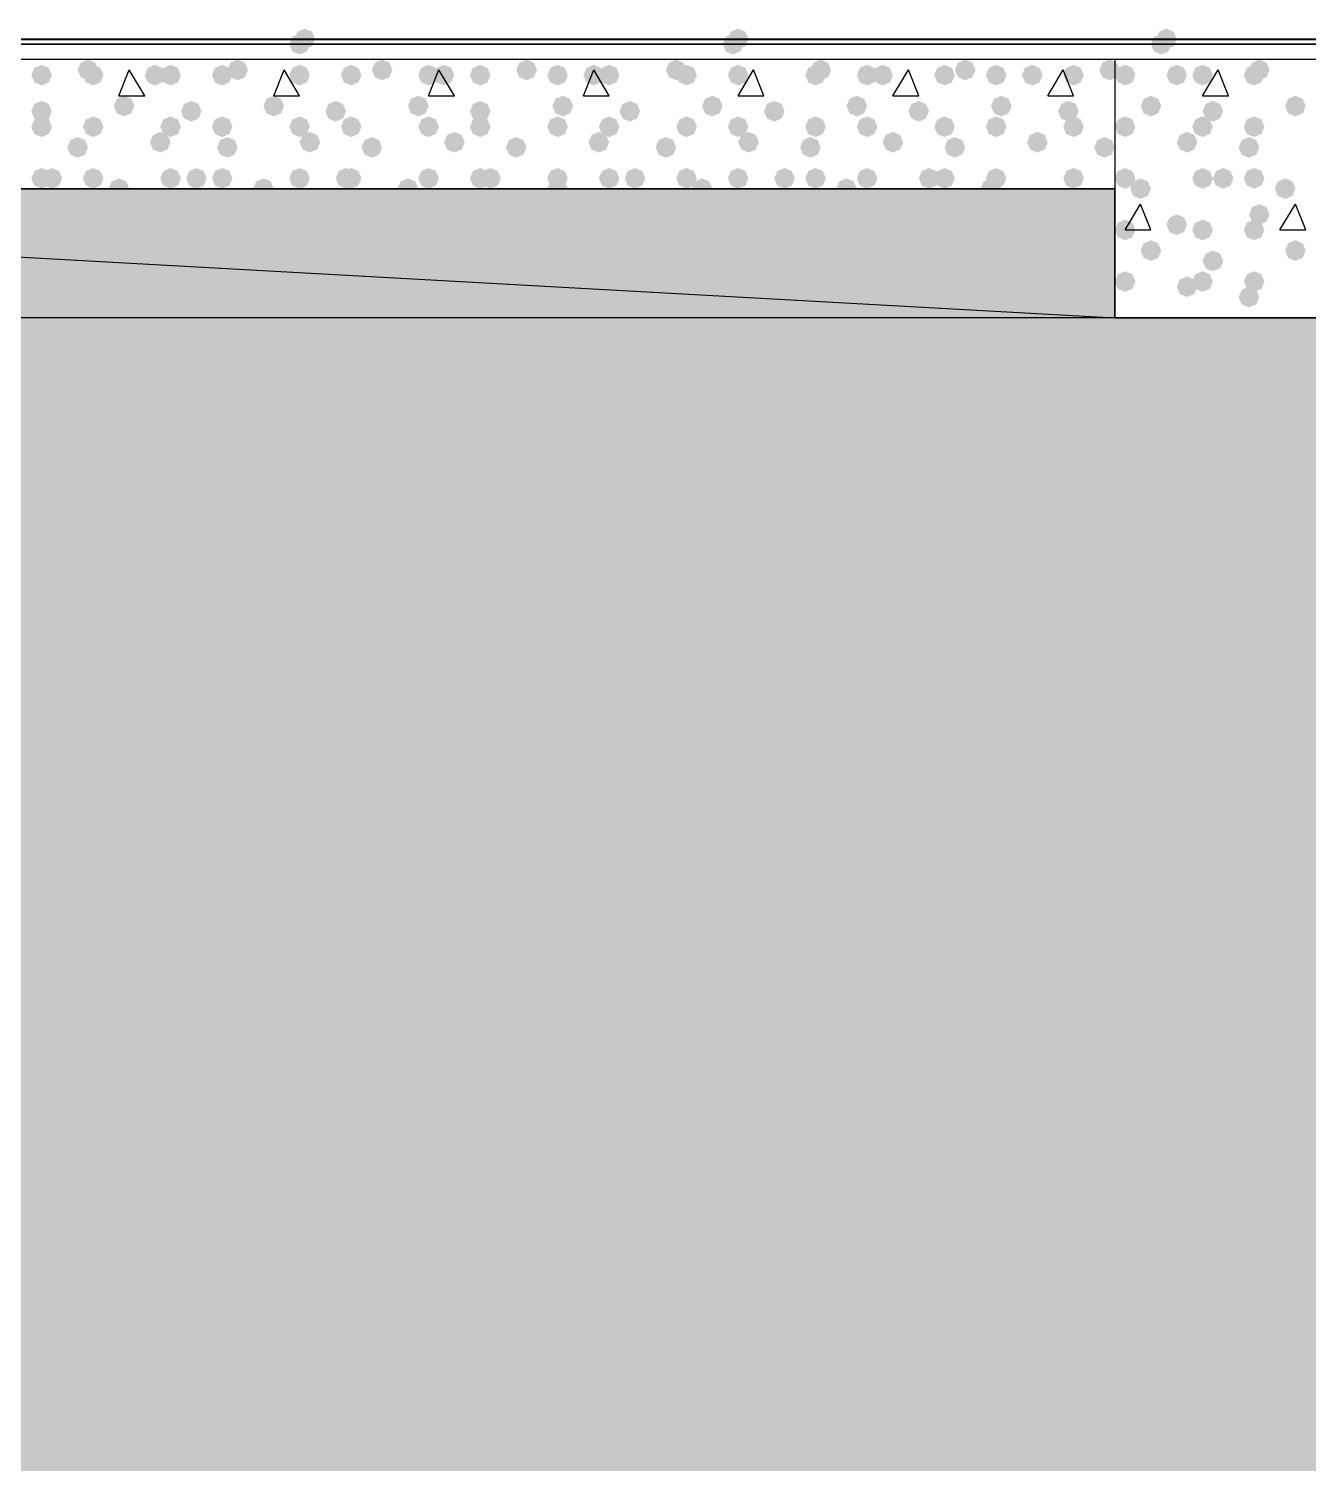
# Model space of a CAD drawing. Header units: millimetres. Extents: x 0 to 420, y 0 to 297.
# Drawn here: x 312.06 to 322.56, y 232.11 to 243.88 of the extents above; entities that cross this region are included whole.
import ezdxf

# ---------------------------------------------------------------- set-up
doc = ezdxf.new("R2010")
doc.units = ezdxf.units.MM
doc.layers.get('0').update_dxf_attribs({"linetype": 'CONTINUOUS'})

msp = doc.modelspace()

# ---------------------------------------------------------------- hatches: boundary and pattern name
at = {"true_color": 0x0000fe}
for points in [[(314.409667, 243.797667), (314.384796, 243.737871), (314.325, 243.713), (314.265204, 243.737871), (314.240333, 243.797667), (314.265204, 243.857462), (314.325, 243.882333), (314.384796, 243.857463)], [(317.965667, 243.797667), (317.940796, 243.737871), (317.881, 243.713), (317.821204, 243.737871), (317.796333, 243.797667), (317.821204, 243.857462), (317.881, 243.882333), (317.940796, 243.857463)], [(321.479333, 243.797667), (321.454462, 243.737871), (321.394667, 243.713), (321.334871, 243.737871), (321.31, 243.797667), (321.334871, 243.857462), (321.394667, 243.882333), (321.454462, 243.857463)], [(314.367333, 243.755333), (314.342462, 243.695537), (314.282667, 243.670667), (314.222871, 243.695537), (314.198, 243.755333), (314.222871, 243.815129), (314.282667, 243.84), (314.342462, 243.815129)], [(314.367333, 243.755333), (314.342462, 243.695537), (314.282667, 243.670667), (314.222871, 243.695537), (314.198, 243.755333), (314.222871, 243.815129), (314.282667, 243.84), (314.342462, 243.815129)], [(314.367333, 243.755333), (314.342462, 243.695537), (314.282667, 243.670667), (314.222871, 243.695537), (314.198, 243.755333), (314.222871, 243.815129), (314.282667, 243.84), (314.342462, 243.815129)], [(317.923333, 243.755333), (317.898462, 243.695537), (317.838667, 243.670667), (317.778871, 243.695537), (317.754, 243.755333), (317.778871, 243.815129), (317.838667, 243.84), (317.898462, 243.815129)], [(317.923333, 243.755333), (317.898462, 243.695537), (317.838667, 243.670667), (317.778871, 243.695537), (317.754, 243.755333), (317.778871, 243.815129), (317.838667, 243.84), (317.898462, 243.815129)], [(317.923333, 243.755333), (317.898462, 243.695537), (317.838667, 243.670667), (317.778871, 243.695537), (317.754, 243.755333), (317.778871, 243.815129), (317.838667, 243.84), (317.898462, 243.815129)], [(321.437, 243.755333), (321.412129, 243.695537), (321.352333, 243.670667), (321.292537, 243.695537), (321.267667, 243.755333), (321.292537, 243.815129), (321.352333, 243.84), (321.412129, 243.815129)], [(321.437, 243.755333), (321.412129, 243.695537), (321.352333, 243.670667), (321.292537, 243.695537), (321.267667, 243.755333), (321.292537, 243.815129), (321.352333, 243.84), (321.412129, 243.815129)], [(321.437, 243.755333), (321.412129, 243.695537), (321.352333, 243.670667), (321.292537, 243.695537), (321.267667, 243.755333), (321.292537, 243.815129), (321.352333, 243.84), (321.412129, 243.815129)]]:
    msp.add_hatch(color=0, dxfattribs=at).paths.add_polyline_path(points, flags=0)
at = {"true_color": 0x000007}
h = msp.add_hatch(color=0, dxfattribs=at)
h.paths.add_polyline_path([(31.284333, 243.755333), (379.73, 243.755333)], flags=0)
h.paths.add_polyline_path([(379.73, 243.755333), (31.284333, 243.755333)], flags=0)
at = {"true_color": 0x000008}
for points in [[(312.631667, 243.543667), (312.606796, 243.483871), (312.547, 243.459), (312.487204, 243.483871), (312.462333, 243.543667), (312.487204, 243.603462), (312.547, 243.628333), (312.606796, 243.603463)], [(313.859333, 243.543667), (313.834462, 243.483871), (313.774667, 243.459), (313.714871, 243.483871), (313.69, 243.543667), (313.714871, 243.603462), (313.774667, 243.628333), (313.834462, 243.603463)], [(315.044667, 243.543667), (315.019796, 243.483871), (314.96, 243.459), (314.900204, 243.483871), (314.875333, 243.543667), (314.900204, 243.603462), (314.96, 243.628333), (315.019796, 243.603463)], [(316.23, 243.543667), (316.205129, 243.483871), (316.145333, 243.459), (316.085537, 243.483871), (316.060667, 243.543667), (316.085537, 243.603462), (316.145333, 243.628333), (316.205129, 243.603463)], [(317.457667, 243.543667), (317.432796, 243.483871), (317.373, 243.459), (317.313204, 243.483871), (317.288333, 243.543667), (317.313204, 243.603462), (317.373, 243.628333), (317.432796, 243.603463)], [(318.643, 243.543667), (318.618129, 243.483871), (318.558333, 243.459), (318.498538, 243.483871), (318.473667, 243.543667), (318.498537, 243.603462), (318.558333, 243.628333), (318.618129, 243.603463)], [(319.828333, 243.543667), (319.803463, 243.483871), (319.743667, 243.459), (319.683871, 243.483871), (319.659, 243.543667), (319.683871, 243.603462), (319.743667, 243.628333), (319.803462, 243.603463)], [(321.013667, 243.543667), (320.988796, 243.483871), (320.929, 243.459), (320.869204, 243.483871), (320.844333, 243.543667), (320.869204, 243.603462), (320.929, 243.628333), (320.988796, 243.603463)], [(312.250667, 243.501333), (312.225796, 243.441537), (312.166, 243.416667), (312.106204, 243.441537), (312.081333, 243.501333), (312.106204, 243.561129), (312.166, 243.586), (312.225796, 243.561129)], [(312.674, 243.501333), (312.649129, 243.441537), (312.589333, 243.416667), (312.529537, 243.441537), (312.504667, 243.501333), (312.529537, 243.561129), (312.589333, 243.586), (312.649129, 243.561129)], [(313.182, 243.501333), (313.157129, 243.441537), (313.097333, 243.416667), (313.037537, 243.441537), (313.012667, 243.501333), (313.037537, 243.561129), (313.097333, 243.586), (313.157129, 243.561129)], [(313.309, 243.501333), (313.284129, 243.441537), (313.224333, 243.416667), (313.164537, 243.441537), (313.139667, 243.501333), (313.164537, 243.561129), (313.224333, 243.586), (313.284129, 243.561129)], [(313.732333, 243.501333), (313.707462, 243.441537), (313.647667, 243.416667), (313.587871, 243.441537), (313.563, 243.501333), (313.587871, 243.561129), (313.647667, 243.586), (313.707462, 243.561129)], [(314.367333, 243.501333), (314.342462, 243.441537), (314.282667, 243.416667), (314.222871, 243.441537), (314.198, 243.501333), (314.222871, 243.561129), (314.282667, 243.586), (314.342462, 243.561129)], [(314.367333, 243.501333), (314.342462, 243.441537), (314.282667, 243.416667), (314.222871, 243.441537), (314.198, 243.501333), (314.222871, 243.561129), (314.282667, 243.586), (314.342462, 243.561129)], [(314.790667, 243.501333), (314.765796, 243.441537), (314.706, 243.416667), (314.646204, 243.441537), (314.621333, 243.501333), (314.646204, 243.561129), (314.706, 243.586), (314.765796, 243.561129)], [(315.425667, 243.501333), (315.400796, 243.441537), (315.341, 243.416667), (315.281204, 243.441537), (315.256333, 243.501333), (315.281204, 243.561129), (315.341, 243.586), (315.400796, 243.561129)], [(315.552667, 243.501333), (315.527796, 243.441537), (315.468, 243.416667), (315.408204, 243.441537), (315.383333, 243.501333), (315.408204, 243.561129), (315.468, 243.586), (315.527796, 243.561129)], [(315.849, 243.501333), (315.824129, 243.441537), (315.764333, 243.416667), (315.704538, 243.441537), (315.679667, 243.501333), (315.704537, 243.561129), (315.764333, 243.586), (315.824129, 243.561129)], [(316.484, 243.501333), (316.459129, 243.441537), (316.399333, 243.416667), (316.339538, 243.441537), (316.314667, 243.501333), (316.339537, 243.561129), (316.399333, 243.586), (316.459129, 243.561129)], [(316.780333, 243.501333), (316.755463, 243.441537), (316.695667, 243.416667), (316.635871, 243.441537), (316.611, 243.501333), (316.635871, 243.561129), (316.695667, 243.586), (316.755462, 243.561129)], [(316.907333, 243.501333), (316.882462, 243.441537), (316.822667, 243.416667), (316.762871, 243.441537), (316.738, 243.501333), (316.762871, 243.561129), (316.822667, 243.586), (316.882462, 243.561129)], [(317.542333, 243.501333), (317.517462, 243.441537), (317.457667, 243.416667), (317.397871, 243.441537), (317.373, 243.501333), (317.397871, 243.561129), (317.457667, 243.586), (317.517462, 243.561129)], [(317.965667, 243.501333), (317.940796, 243.441537), (317.881, 243.416667), (317.821204, 243.441537), (317.796333, 243.501333), (317.821204, 243.561129), (317.881, 243.586), (317.940796, 243.561129)], [(317.965667, 243.501333), (317.940796, 243.441537), (317.881, 243.416667), (317.821204, 243.441537), (317.796333, 243.501333), (317.821204, 243.561129), (317.881, 243.586), (317.940796, 243.561129)], [(318.600667, 243.501333), (318.575796, 243.441537), (318.516, 243.416667), (318.456204, 243.441537), (318.431333, 243.501333), (318.456204, 243.561129), (318.516, 243.586), (318.575796, 243.561129)], [(319.024, 243.501333), (318.999129, 243.441537), (318.939333, 243.416667), (318.879537, 243.441537), (318.854667, 243.501333), (318.879537, 243.561129), (318.939333, 243.586), (318.999129, 243.561129)], [(319.151, 243.501333), (319.126129, 243.441537), (319.066333, 243.416667), (319.006537, 243.441537), (318.981667, 243.501333), (319.006537, 243.561129), (319.066333, 243.586), (319.126129, 243.561129)], [(319.659, 243.501333), (319.634129, 243.441537), (319.574333, 243.416667), (319.514537, 243.441537), (319.489667, 243.501333), (319.514537, 243.561129), (319.574333, 243.586), (319.634129, 243.561129)], [(320.082333, 243.501333), (320.057462, 243.441537), (319.997667, 243.416667), (319.937871, 243.441537), (319.913, 243.501333), (319.937871, 243.561129), (319.997667, 243.586), (320.057462, 243.561129)], [(320.378667, 243.501333), (320.353796, 243.441537), (320.294, 243.416667), (320.234204, 243.441537), (320.209333, 243.501333), (320.234204, 243.561129), (320.294, 243.586), (320.353796, 243.561129)], [(320.717333, 243.501333), (320.692462, 243.441537), (320.632667, 243.416667), (320.572871, 243.441537), (320.548, 243.501333), (320.572871, 243.561129), (320.632667, 243.586), (320.692462, 243.561129)], [(312.250667, 243.205), (312.225796, 243.145204), (312.166, 243.120333), (312.106204, 243.145204), (312.081333, 243.205), (312.106204, 243.264796), (312.166, 243.289667), (312.225796, 243.264796)], [(312.928, 243.247333), (312.903129, 243.187537), (312.843333, 243.162667), (312.783537, 243.187537), (312.758667, 243.247333), (312.783537, 243.307129), (312.843333, 243.332), (312.903129, 243.307129)], [(313.478333, 243.205), (313.453463, 243.145204), (313.393667, 243.120333), (313.333871, 243.145204), (313.309, 243.205), (313.333871, 243.264796), (313.393667, 243.289667), (313.453462, 243.264796)], [(314.155667, 243.247333), (314.130796, 243.187537), (314.071, 243.162667), (314.011204, 243.187537), (313.986333, 243.247333), (314.011204, 243.307129), (314.071, 243.332), (314.130796, 243.307129)], [(314.663667, 243.205), (314.638796, 243.145204), (314.579, 243.120333), (314.519204, 243.145204), (314.494333, 243.205), (314.519204, 243.264796), (314.579, 243.289667), (314.638796, 243.264796)], [(315.341, 243.247333), (315.316129, 243.187537), (315.256333, 243.162667), (315.196537, 243.187537), (315.171667, 243.247333), (315.196537, 243.307129), (315.256333, 243.332), (315.316129, 243.307129)], [(315.849, 243.205), (315.824129, 243.145204), (315.764333, 243.120333), (315.704538, 243.145204), (315.679667, 243.205), (315.704537, 243.264796), (315.764333, 243.289667), (315.824129, 243.264796)], [(316.526333, 243.247333), (316.501463, 243.187537), (316.441667, 243.162667), (316.381871, 243.187537), (316.357, 243.247333), (316.381871, 243.307129), (316.441667, 243.332), (316.501462, 243.307129)], [(317.076667, 243.205), (317.051796, 243.145204), (316.992, 243.120333), (316.932204, 243.145204), (316.907333, 243.205), (316.932204, 243.264796), (316.992, 243.289667), (317.051796, 243.264796)], [(317.754, 243.247333), (317.729129, 243.187537), (317.669333, 243.162667), (317.609537, 243.187537), (317.584667, 243.247333), (317.609537, 243.307129), (317.669333, 243.332), (317.729129, 243.307129)], [(318.262, 243.205), (318.237129, 243.145204), (318.177333, 243.120333), (318.117538, 243.145204), (318.092667, 243.205), (318.117537, 243.264796), (318.177333, 243.289667), (318.237129, 243.264796)], [(318.939333, 243.247333), (318.914462, 243.187537), (318.854667, 243.162667), (318.794871, 243.187537), (318.77, 243.247333), (318.794871, 243.307129), (318.854667, 243.332), (318.914462, 243.307129)], [(319.447333, 243.205), (319.422462, 243.145204), (319.362667, 243.120333), (319.302871, 243.145204), (319.278, 243.205), (319.302871, 243.264796), (319.362667, 243.289667), (319.422462, 243.264796)], [(320.124667, 243.247333), (320.099796, 243.187537), (320.04, 243.162667), (319.980204, 243.187537), (319.955333, 243.247333), (319.980204, 243.307129), (320.04, 243.332), (320.099796, 243.307129)], [(320.675, 243.205), (320.650129, 243.145204), (320.590333, 243.120333), (320.530538, 243.145204), (320.505667, 243.205), (320.530537, 243.264796), (320.590333, 243.289667), (320.650129, 243.264796)], [(312.250667, 243.078), (312.225796, 243.018204), (312.166, 242.993333), (312.106204, 243.018204), (312.081333, 243.078), (312.106204, 243.137796), (312.166, 243.162667), (312.225796, 243.137796)], [(312.674, 243.078), (312.649129, 243.018204), (312.589333, 242.993333), (312.529537, 243.018204), (312.504667, 243.078), (312.529537, 243.137796), (312.589333, 243.162667), (312.649129, 243.137796)], [(313.309, 243.078), (313.284129, 243.018204), (313.224333, 242.993333), (313.164537, 243.018204), (313.139667, 243.078), (313.164537, 243.137796), (313.224333, 243.162667), (313.284129, 243.137796)], [(313.732333, 243.078), (313.707462, 243.018204), (313.647667, 242.993333), (313.587871, 243.018204), (313.563, 243.078), (313.587871, 243.137796), (313.647667, 243.162667), (313.707462, 243.137796)], [(314.367333, 243.078), (314.342462, 243.018204), (314.282667, 242.993333), (314.222871, 243.018204), (314.198, 243.078), (314.222871, 243.137796), (314.282667, 243.162667), (314.342462, 243.137796)], [(314.790667, 243.078), (314.765796, 243.018204), (314.706, 242.993333), (314.646204, 243.018204), (314.621333, 243.078), (314.646204, 243.137796), (314.706, 243.162667), (314.765796, 243.137796)], [(315.425667, 243.078), (315.400796, 243.018204), (315.341, 242.993333), (315.281204, 243.018204), (315.256333, 243.078), (315.281204, 243.137796), (315.341, 243.162667), (315.400796, 243.137796)], [(315.849, 243.078), (315.824129, 243.018204), (315.764333, 242.993333), (315.704538, 243.018204), (315.679667, 243.078), (315.704537, 243.137796), (315.764333, 243.162667), (315.824129, 243.137796)], [(316.484, 243.078), (316.459129, 243.018204), (316.399333, 242.993333), (316.339538, 243.018204), (316.314667, 243.078), (316.339537, 243.137796), (316.399333, 243.162667), (316.459129, 243.137796)], [(316.907333, 243.078), (316.882462, 243.018204), (316.822667, 242.993333), (316.762871, 243.018204), (316.738, 243.078), (316.762871, 243.137796), (316.822667, 243.162667), (316.882462, 243.137796)], [(317.542333, 243.078), (317.517462, 243.018204), (317.457667, 242.993333), (317.397871, 243.018204), (317.373, 243.078), (317.397871, 243.137796), (317.457667, 243.162667), (317.517462, 243.137796)], [(317.965667, 243.078), (317.940796, 243.018204), (317.881, 242.993333), (317.821204, 243.018204), (317.796333, 243.078), (317.821204, 243.137796), (317.881, 243.162667), (317.940796, 243.137796)], [(318.600667, 243.078), (318.575796, 243.018204), (318.516, 242.993333), (318.456204, 243.018204), (318.431333, 243.078), (318.456204, 243.137796), (318.516, 243.162667), (318.575796, 243.137796)], [(319.024, 243.078), (318.999129, 243.018204), (318.939333, 242.993333), (318.879537, 243.018204), (318.854667, 243.078), (318.879537, 243.137796), (318.939333, 243.162667), (318.999129, 243.137796)], [(319.659, 243.078), (319.634129, 243.018204), (319.574333, 242.993333), (319.514537, 243.018204), (319.489667, 243.078), (319.514537, 243.137796), (319.574333, 243.162667), (319.634129, 243.137796)], [(320.082333, 243.078), (320.057462, 243.018204), (319.997667, 242.993333), (319.937871, 243.018204), (319.913, 243.078), (319.937871, 243.137796), (319.997667, 243.162667), (320.057462, 243.137796)], [(320.717333, 243.078), (320.692462, 243.018204), (320.632667, 242.993333), (320.572871, 243.018204), (320.548, 243.078), (320.572871, 243.137796), (320.632667, 243.162667), (320.692462, 243.137796)], [(313.224333, 242.951), (313.199462, 242.891204), (313.139667, 242.866333), (313.079871, 242.891204), (313.055, 242.951), (313.079871, 243.010796), (313.139667, 243.035667), (313.199462, 243.010796)], [(314.452, 242.951), (314.427129, 242.891204), (314.367333, 242.866333), (314.307538, 242.891204), (314.282667, 242.951), (314.307537, 243.010796), (314.367333, 243.035667), (314.427129, 243.010796)], [(315.637333, 242.951), (315.612462, 242.891204), (315.552667, 242.866333), (315.492871, 242.891204), (315.468, 242.951), (315.492871, 243.010796), (315.552667, 243.035667), (315.612462, 243.010796)], [(316.822667, 242.951), (316.797796, 242.891204), (316.738, 242.866333), (316.678204, 242.891204), (316.653333, 242.951), (316.678204, 243.010796), (316.738, 243.035667), (316.797796, 243.010796)], [(318.050333, 242.951), (318.025463, 242.891204), (317.965667, 242.866333), (317.905871, 242.891204), (317.881, 242.951), (317.905871, 243.010796), (317.965667, 243.035667), (318.025462, 243.010796)], [(319.235667, 242.951), (319.210796, 242.891204), (319.151, 242.866333), (319.091204, 242.891204), (319.066333, 242.951), (319.091204, 243.010796), (319.151, 243.035667), (319.210796, 243.010796)], [(320.421, 242.951), (320.396129, 242.891204), (320.336333, 242.866333), (320.276538, 242.891204), (320.251667, 242.951), (320.276537, 243.010796), (320.336333, 243.035667), (320.396129, 243.010796)], [(312.547, 242.908667), (312.522129, 242.848871), (312.462333, 242.824), (312.402537, 242.848871), (312.377667, 242.908667), (312.402537, 242.968462), (312.462333, 242.993333), (312.522129, 242.968463)], [(313.774667, 242.908667), (313.749796, 242.848871), (313.69, 242.824), (313.630204, 242.848871), (313.605333, 242.908667), (313.630204, 242.968462), (313.69, 242.993333), (313.749796, 242.968463)], [(314.96, 242.908667), (314.935129, 242.848871), (314.875333, 242.824), (314.815538, 242.848871), (314.790667, 242.908667), (314.815537, 242.968462), (314.875333, 242.993333), (314.935129, 242.968463)], [(316.145333, 242.908667), (316.120463, 242.848871), (316.060667, 242.824), (316.000871, 242.848871), (315.976, 242.908667), (316.000871, 242.968462), (316.060667, 242.993333), (316.120462, 242.968463)], [(317.373, 242.908667), (317.348129, 242.848871), (317.288333, 242.824), (317.228538, 242.848871), (317.203667, 242.908667), (317.228537, 242.968462), (317.288333, 242.993333), (317.348129, 242.968463)], [(318.558333, 242.908667), (318.533462, 242.848871), (318.473667, 242.824), (318.413871, 242.848871), (318.389, 242.908667), (318.413871, 242.968462), (318.473667, 242.993333), (318.533462, 242.968463)], [(319.743667, 242.908667), (319.718796, 242.848871), (319.659, 242.824), (319.599204, 242.848871), (319.574333, 242.908667), (319.599204, 242.968462), (319.659, 242.993333), (319.718796, 242.968463)], [(320.971333, 242.908667), (320.946462, 242.848871), (320.886667, 242.824), (320.826871, 242.848871), (320.802, 242.908667), (320.826871, 242.968462), (320.886667, 242.993333), (320.946462, 242.968463)], [(312.250667, 242.654667), (312.225796, 242.594871), (312.166, 242.57), (312.106204, 242.594871), (312.081333, 242.654667), (312.106204, 242.714462), (312.166, 242.739333), (312.225796, 242.714463)], [(312.335333, 242.654667), (312.310462, 242.594871), (312.250667, 242.57), (312.190871, 242.594871), (312.166, 242.654667), (312.190871, 242.714462), (312.250667, 242.739333), (312.310462, 242.714463)], [(312.674, 242.654667), (312.649129, 242.594871), (312.589333, 242.57), (312.529537, 242.594871), (312.504667, 242.654667), (312.529537, 242.714462), (312.589333, 242.739333), (312.649129, 242.714463)], [(313.309, 242.654667), (313.284129, 242.594871), (313.224333, 242.57), (313.164537, 242.594871), (313.139667, 242.654667), (313.164537, 242.714462), (313.224333, 242.739333), (313.284129, 242.714463)], [(313.520667, 242.654667), (313.495796, 242.594871), (313.436, 242.57), (313.376204, 242.594871), (313.351333, 242.654667), (313.376204, 242.714462), (313.436, 242.739333), (313.495796, 242.714463)], [(313.732333, 242.654667), (313.707462, 242.594871), (313.647667, 242.57), (313.587871, 242.594871), (313.563, 242.654667), (313.587871, 242.714462), (313.647667, 242.739333), (313.707462, 242.714463)], [(314.367333, 242.654667), (314.342462, 242.594871), (314.282667, 242.57), (314.222871, 242.594871), (314.198, 242.654667), (314.222871, 242.714462), (314.282667, 242.739333), (314.342462, 242.714463)], [(314.748333, 242.654667), (314.723462, 242.594871), (314.663667, 242.57), (314.603871, 242.594871), (314.579, 242.654667), (314.603871, 242.714462), (314.663667, 242.739333), (314.723462, 242.714463)], [(314.790667, 242.654667), (314.765796, 242.594871), (314.706, 242.57), (314.646204, 242.594871), (314.621333, 242.654667), (314.646204, 242.714462), (314.706, 242.739333), (314.765796, 242.714463)], [(315.425667, 242.654667), (315.400796, 242.594871), (315.341, 242.57), (315.281204, 242.594871), (315.256333, 242.654667), (315.281204, 242.714462), (315.341, 242.739333), (315.400796, 242.714463)], [(315.849, 242.654667), (315.824129, 242.594871), (315.764333, 242.57), (315.704538, 242.594871), (315.679667, 242.654667), (315.704537, 242.714462), (315.764333, 242.739333), (315.824129, 242.714463)], [(315.933667, 242.654667), (315.908796, 242.594871), (315.849, 242.57), (315.789204, 242.594871), (315.764333, 242.654667), (315.789204, 242.714462), (315.849, 242.739333), (315.908796, 242.714463)], [(316.484, 242.654667), (316.459129, 242.594871), (316.399333, 242.57), (316.339538, 242.594871), (316.314667, 242.654667), (316.339537, 242.714462), (316.399333, 242.739333), (316.459129, 242.714463)], [(316.907333, 242.654667), (316.882462, 242.594871), (316.822667, 242.57), (316.762871, 242.594871), (316.738, 242.654667), (316.762871, 242.714462), (316.822667, 242.739333), (316.882462, 242.714463)], [(317.119, 242.654667), (317.094129, 242.594871), (317.034333, 242.57), (316.974538, 242.594871), (316.949667, 242.654667), (316.974537, 242.714462), (317.034333, 242.739333), (317.094129, 242.714463)], [(317.542333, 242.654667), (317.517462, 242.594871), (317.457667, 242.57), (317.397871, 242.594871), (317.373, 242.654667), (317.397871, 242.714462), (317.457667, 242.739333), (317.517462, 242.714463)], [(317.965667, 242.654667), (317.940796, 242.594871), (317.881, 242.57), (317.821204, 242.594871), (317.796333, 242.654667), (317.821204, 242.714462), (317.881, 242.739333), (317.940796, 242.714463)], [(318.346667, 242.654667), (318.321796, 242.594871), (318.262, 242.57), (318.202204, 242.594871), (318.177333, 242.654667), (318.202204, 242.714462), (318.262, 242.739333), (318.321796, 242.714463)], [(318.600667, 242.654667), (318.575796, 242.594871), (318.516, 242.57), (318.456204, 242.594871), (318.431333, 242.654667), (318.456204, 242.714462), (318.516, 242.739333), (318.575796, 242.714463)], [(319.024, 242.654667), (318.999129, 242.594871), (318.939333, 242.57), (318.879537, 242.594871), (318.854667, 242.654667), (318.879537, 242.714462), (318.939333, 242.739333), (318.999129, 242.714463)], [(319.532, 242.654667), (319.507129, 242.594871), (319.447333, 242.57), (319.387538, 242.594871), (319.362667, 242.654667), (319.387537, 242.714462), (319.447333, 242.739333), (319.507129, 242.714463)], [(319.659, 242.654667), (319.634129, 242.594871), (319.574333, 242.57), (319.514537, 242.594871), (319.489667, 242.654667), (319.514537, 242.714462), (319.574333, 242.739333), (319.634129, 242.714463)], [(320.082333, 242.654667), (320.057462, 242.594871), (319.997667, 242.57), (319.937871, 242.594871), (319.913, 242.654667), (319.937871, 242.714462), (319.997667, 242.739333), (320.057462, 242.714463)], [(320.717333, 242.654667), (320.692462, 242.594871), (320.632667, 242.57), (320.572871, 242.594871), (320.548, 242.654667), (320.572871, 242.714462), (320.632667, 242.739333), (320.692462, 242.714463)], [(320.717333, 242.654667), (320.692462, 242.594871), (320.632667, 242.57), (320.572871, 242.594871), (320.548, 242.654667), (320.572871, 242.714462), (320.632667, 242.739333), (320.692462, 242.714463)], [(312.885667, 242.57), (312.860796, 242.510204), (312.801, 242.485333), (312.741204, 242.510204), (312.716333, 242.57), (312.741204, 242.629796), (312.801, 242.654667), (312.860796, 242.629796)], [(314.071, 242.57), (314.046129, 242.510204), (313.986333, 242.485333), (313.926537, 242.510204), (313.901667, 242.57), (313.926537, 242.629796), (313.986333, 242.654667), (314.046129, 242.629796)], [(315.256333, 242.57), (315.231462, 242.510204), (315.171667, 242.485333), (315.111871, 242.510204), (315.087, 242.57), (315.111871, 242.629796), (315.171667, 242.654667), (315.231462, 242.629796)], [(316.484, 242.57), (316.459129, 242.510204), (316.399333, 242.485333), (316.339538, 242.510204), (316.314667, 242.57), (316.339537, 242.629796), (316.399333, 242.654667), (316.459129, 242.629796)], [(317.669333, 242.57), (317.644462, 242.510204), (317.584667, 242.485333), (317.524871, 242.510204), (317.5, 242.57), (317.524871, 242.629796), (317.584667, 242.654667), (317.644462, 242.629796)], [(318.854667, 242.57), (318.829796, 242.510204), (318.77, 242.485333), (318.710204, 242.510204), (318.685333, 242.57), (318.710204, 242.629796), (318.77, 242.654667), (318.829796, 242.629796)], [(320.04, 242.57), (320.015129, 242.510204), (319.955333, 242.485333), (319.895538, 242.510204), (319.870667, 242.57), (319.895537, 242.629796), (319.955333, 242.654667), (320.015129, 242.629796)]]:
    msp.add_hatch(color=0, dxfattribs=at).paths.add_polyline_path(points, flags=0)
at = {"true_color": 0x000007}
for points in [[(322.241333, 243.543667), (322.216462, 243.483871), (322.156667, 243.459), (322.096871, 243.483871), (322.072, 243.543667), (322.096871, 243.603462), (322.156667, 243.628333), (322.216462, 243.603463)], [(321.140667, 243.501333), (321.115796, 243.441537), (321.056, 243.416667), (320.996204, 243.441537), (320.971333, 243.501333), (320.996204, 243.561129), (321.056, 243.586), (321.115796, 243.561129)], [(321.564, 243.501333), (321.539129, 243.441537), (321.479333, 243.416667), (321.419537, 243.441537), (321.394667, 243.501333), (321.419537, 243.561129), (321.479333, 243.586), (321.539129, 243.561129)], [(321.775667, 243.501333), (321.750796, 243.441537), (321.691, 243.416667), (321.631204, 243.441537), (321.606333, 243.501333), (321.631204, 243.561129), (321.691, 243.586), (321.750796, 243.561129)], [(322.199, 243.501333), (322.174129, 243.441537), (322.114333, 243.416667), (322.054537, 243.441537), (322.029667, 243.501333), (322.054537, 243.561129), (322.114333, 243.586), (322.174129, 243.561129)], [(321.352333, 243.247333), (321.327462, 243.187537), (321.267667, 243.162667), (321.207871, 243.187537), (321.183, 243.247333), (321.207871, 243.307129), (321.267667, 243.332), (321.327462, 243.307129)], [(321.860333, 243.205), (321.835462, 243.145204), (321.775667, 243.120333), (321.715871, 243.145204), (321.691, 243.205), (321.715871, 243.264796), (321.775667, 243.289667), (321.835462, 243.264796)], [(322.537667, 243.247333), (322.512796, 243.187537), (322.453, 243.162667), (322.393204, 243.187537), (322.368333, 243.247333), (322.393204, 243.307129), (322.453, 243.332), (322.512796, 243.307129)], [(321.140667, 243.078), (321.115796, 243.018204), (321.056, 242.993333), (320.996204, 243.018204), (320.971333, 243.078), (320.996204, 243.137796), (321.056, 243.162667), (321.115796, 243.137796)], [(321.775667, 243.078), (321.750796, 243.018204), (321.691, 242.993333), (321.631204, 243.018204), (321.606333, 243.078), (321.631204, 243.137796), (321.691, 243.162667), (321.750796, 243.137796)], [(322.199, 243.078), (322.174129, 243.018204), (322.114333, 242.993333), (322.054537, 243.018204), (322.029667, 243.078), (322.054537, 243.137796), (322.114333, 243.162667), (322.174129, 243.137796)], [(321.648667, 242.951), (321.623796, 242.891204), (321.564, 242.866333), (321.504204, 242.891204), (321.479333, 242.951), (321.504204, 243.010796), (321.564, 243.035667), (321.623796, 243.010796)], [(322.156667, 242.908667), (322.131796, 242.848871), (322.072, 242.824), (322.012204, 242.848871), (321.987333, 242.908667), (322.012204, 242.968462), (322.072, 242.993333), (322.131796, 242.968463)], [(321.140667, 242.654667), (321.115796, 242.594871), (321.056, 242.57), (320.996204, 242.594871), (320.971333, 242.654667), (320.996204, 242.714462), (321.056, 242.739333), (321.115796, 242.714463)], [(321.775667, 242.654667), (321.750796, 242.594871), (321.691, 242.57), (321.631204, 242.594871), (321.606333, 242.654667), (321.631204, 242.714462), (321.691, 242.739333), (321.750796, 242.714463)], [(321.945, 242.654667), (321.920129, 242.594871), (321.860333, 242.57), (321.800538, 242.594871), (321.775667, 242.654667), (321.800537, 242.714462), (321.860333, 242.739333), (321.920129, 242.714463)], [(322.199, 242.654667), (322.174129, 242.594871), (322.114333, 242.57), (322.054537, 242.594871), (322.029667, 242.654667), (322.054537, 242.714462), (322.114333, 242.739333), (322.174129, 242.714463)], [(321.267667, 242.57), (321.242796, 242.510204), (321.183, 242.485333), (321.123204, 242.510204), (321.098333, 242.57), (321.123204, 242.629796), (321.183, 242.654667), (321.242796, 242.629796)], [(322.453, 242.57), (322.428129, 242.510204), (322.368333, 242.485333), (322.308538, 242.510204), (322.283667, 242.57), (322.308537, 242.629796), (322.368333, 242.654667), (322.428129, 242.629796)], [(322.241333, 242.358333), (322.216462, 242.298537), (322.156667, 242.273667), (322.096871, 242.298537), (322.072, 242.358333), (322.096871, 242.418129), (322.156667, 242.443), (322.216462, 242.418129)], [(321.564, 242.273667), (321.539129, 242.213871), (321.479333, 242.189), (321.419537, 242.213871), (321.394667, 242.273667), (321.419537, 242.333462), (321.479333, 242.358333), (321.539129, 242.333463)], [(321.140667, 242.231333), (321.115796, 242.171537), (321.056, 242.146667), (320.996204, 242.171537), (320.971333, 242.231333), (320.996204, 242.291129), (321.056, 242.316), (321.115796, 242.291129)], [(321.775667, 242.231333), (321.750796, 242.171537), (321.691, 242.146667), (321.631204, 242.171537), (321.606333, 242.231333), (321.631204, 242.291129), (321.691, 242.316), (321.750796, 242.291129)], [(322.199, 242.231333), (322.174129, 242.171537), (322.114333, 242.146667), (322.054537, 242.171537), (322.029667, 242.231333), (322.054537, 242.291129), (322.114333, 242.316), (322.174129, 242.291129)], [(321.352333, 242.062), (321.327462, 242.002204), (321.267667, 241.977333), (321.207871, 242.002204), (321.183, 242.062), (321.207871, 242.121796), (321.267667, 242.146667), (321.327462, 242.121796)], [(322.537667, 242.062), (322.512796, 242.002204), (322.453, 241.977333), (322.393204, 242.002204), (322.368333, 242.062), (322.393204, 242.121796), (322.453, 242.146667), (322.512796, 242.121796)], [(321.860333, 241.977333), (321.835462, 241.917537), (321.775667, 241.892667), (321.715871, 241.917537), (321.691, 241.977333), (321.715871, 242.037129), (321.775667, 242.062), (321.835462, 242.037129)], [(321.140667, 241.808), (321.115796, 241.748204), (321.056, 241.723333), (320.996204, 241.748204), (320.971333, 241.808), (320.996204, 241.867796), (321.056, 241.892667), (321.115796, 241.867796)], [(321.648667, 241.765667), (321.623796, 241.705871), (321.564, 241.681), (321.504204, 241.705871), (321.479333, 241.765667), (321.504204, 241.825462), (321.564, 241.850333), (321.623796, 241.825463)], [(321.775667, 241.808), (321.750796, 241.748204), (321.691, 241.723333), (321.631204, 241.748204), (321.606333, 241.808), (321.631204, 241.867796), (321.691, 241.892667), (321.750796, 241.867796)], [(322.199, 241.808), (322.174129, 241.748204), (322.114333, 241.723333), (322.054537, 241.748204), (322.029667, 241.808), (322.054537, 241.867796), (322.114333, 241.892667), (322.174129, 241.867796)], [(322.156667, 241.681), (322.131796, 241.621204), (322.072, 241.596333), (322.012204, 241.621204), (321.987333, 241.681), (322.012204, 241.740796), (322.072, 241.765667), (322.131796, 241.740796)]]:
    msp.add_hatch(color=0, dxfattribs=at).paths.add_polyline_path(points, flags=0)
at = {"true_color": 0x000008}
h = msp.add_hatch(color=0, dxfattribs=at)
h.paths.add_polyline_path([(320.971333, 242.57), (301.921333, 242.57), (320.971333, 241.511667)], flags=0)
h.paths.add_polyline_path([(301.921333, 242.57), (320.971333, 241.511667), (301.921333, 241.511667)], flags=0)
h = msp.add_hatch(color=0, dxfattribs=at)
h.paths.add_polyline_path([(378.544667, 241.511667), (32.469667, 241.511667), (378.544667, 222.461667)], flags=0)
h.paths.add_polyline_path([(32.469667, 241.511667), (378.544667, 222.461667), (32.469667, 222.461667)], flags=0)

# ---------------------------------------------------------------- linework, layer by layer
at = {"color": 0, "true_color": 0x000007}
for points in [[(379.73, 243.797667), (31.242, 243.797667), (379.73, 243.797667), (31.242, 243.755333)], [(379.73, 243.797667), (31.242, 243.797667), (31.242, 243.755333)], [(379.73, 243.755333), (31.284333, 243.755333), (31.242, 243.755333)], [(31.284333, 243.755333), (379.73, 243.755333)], [(31.284333, 243.755333), (379.73, 243.755333)], [(320.971333, 243.628333), (301.921333, 243.628333)], [(321.691, 243.332), (321.818, 243.543667)], [(321.902667, 243.332), (321.818, 243.543667)], [(321.691, 243.332), (321.902667, 243.332)], [(301.921333, 242.57), (320.971333, 242.57)], [(321.056, 242.231333), (321.183, 242.443)], [(321.267667, 242.231333), (321.183, 242.443)], [(322.326, 242.231333), (322.453, 242.443)], [(322.537667, 242.231333), (322.453, 242.443)], [(321.056, 242.231333), (321.267667, 242.231333)], [(322.326, 242.231333), (322.537667, 242.231333)]]:
    msp.add_lwpolyline(points, dxfattribs=at)
for points in [[(31.284333, 243.755333), (379.73, 243.755333)], [(31.284333, 243.755333), (379.73, 243.755333)], [(379.73, 243.755333), (31.284333, 243.755333)], [(320.971333, 243.628333), (320.971333, 241.511667), (323.088, 241.511667), (323.088, 243.628333)]]:
    msp.add_lwpolyline(points, close=True, dxfattribs=at)
at = {"color": 0, "true_color": 0x000008}
for points in [[(312.801, 243.332), (312.885667, 243.543667)], [(313.012667, 243.332), (312.885667, 243.543667)], [(314.071, 243.332), (314.155667, 243.543667)], [(314.282667, 243.332), (314.155667, 243.543667)], [(315.341, 243.332), (315.425667, 243.543667)], [(315.552667, 243.332), (315.425667, 243.543667)], [(316.611, 243.332), (316.695667, 243.543667)], [(316.822667, 243.332), (316.695667, 243.543667)], [(317.881, 243.332), (318.008, 243.543667)], [(318.092667, 243.332), (318.008, 243.543667)], [(319.151, 243.332), (319.278, 243.543667)], [(319.362667, 243.332), (319.278, 243.543667)], [(320.421, 243.332), (320.548, 243.543667)], [(320.632667, 243.332), (320.548, 243.543667)], [(312.801, 243.332), (313.012667, 243.332)], [(314.071, 243.332), (314.282667, 243.332)], [(315.341, 243.332), (315.552667, 243.332)], [(316.611, 243.332), (316.822667, 243.332)], [(317.881, 243.332), (318.092667, 243.332)], [(319.151, 243.332), (319.362667, 243.332)], [(320.421, 243.332), (320.632667, 243.332)]]:
    msp.add_lwpolyline(points, dxfattribs=at)
for points in [[(320.971333, 242.57), (301.921333, 242.57), (320.971333, 241.511667)], [(301.921333, 242.57), (320.971333, 241.511667), (301.921333, 241.511667)], [(378.544667, 241.511667), (32.469667, 241.511667), (378.544667, 222.461667)]]:
    msp.add_lwpolyline(points, close=True, dxfattribs=at)

doc.saveas('drawing.dxf')
